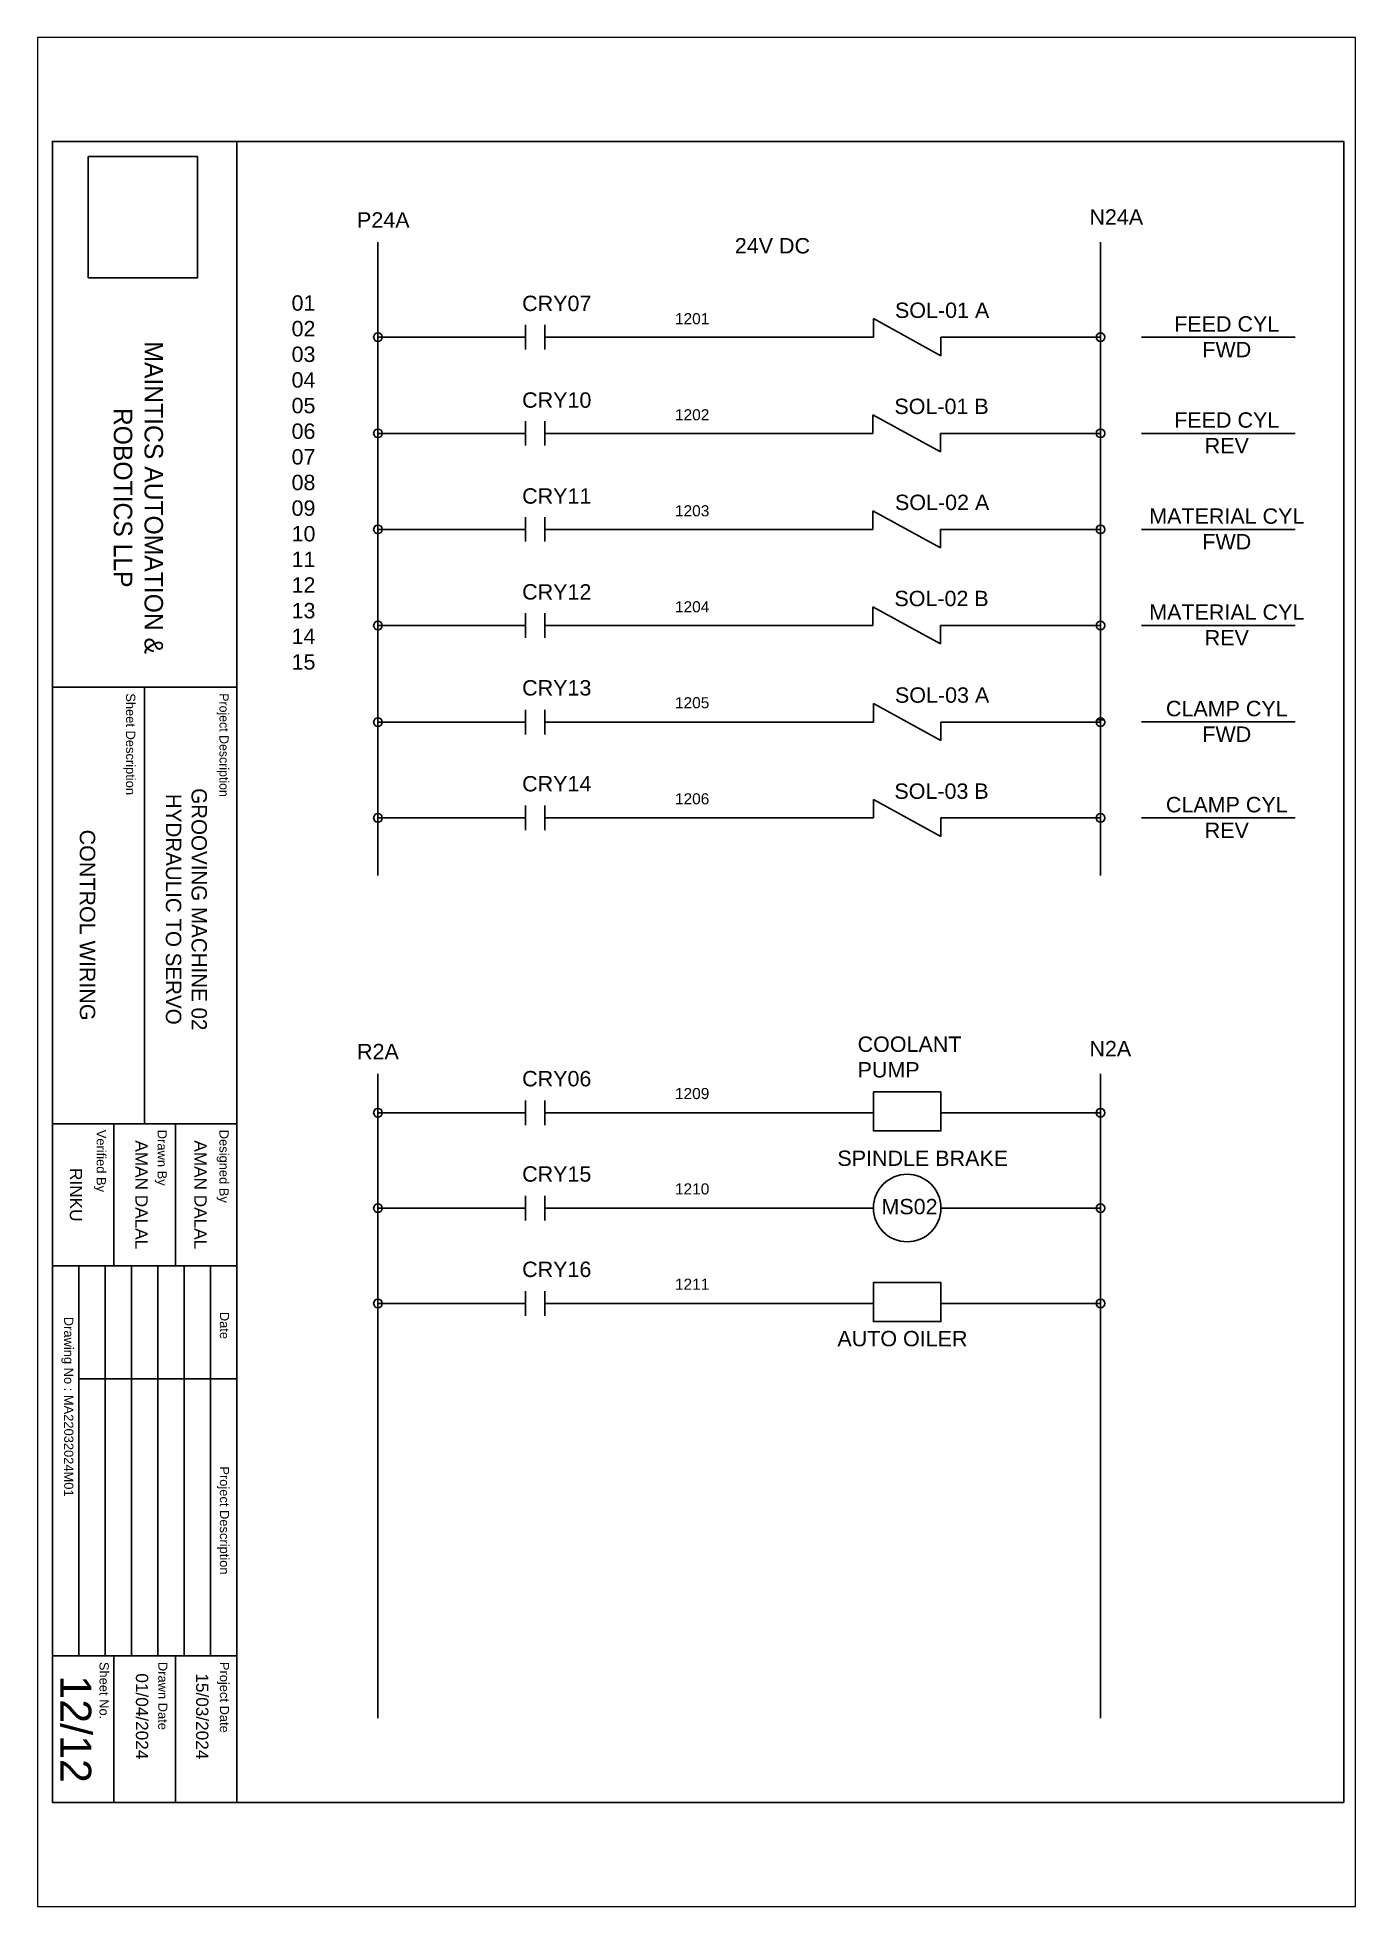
# Paper-space layout 'Page 12' of a CAD drawing. Header units: millimetres. Extents: x 0 to 208, y 0 to 295.
# The model-space entities are those that its viewports show. They can reach past a viewport. Long polylines and large blocks are cut down to what shows.
import ezdxf

# ---------------------------------------------------------------- set-up
doc = ezdxf.new("R2010")
doc.units = ezdxf.units.MM
doc.styles.add('Annotative', font='arial.ttf')
doc.styles.get("Standard").update_dxf_attribs({"font": 'arial.ttf'})
picture_1 = doc.add_image_def('image1.jpg', size_in_pixel=(150, 135))

# ---------------------------------------------------------------- blocks, each defined once
blk = doc.blocks.new('WIRE CONNECTION DOT')
h = blk.add_hatch()
h.set_pattern_fill('ANGLE', color=256)
h.set_pattern_definition([(0, (-340.583, -408.029), (0, 6.985), [5.08, -1.905]), (90, (-340.583, -408.029), (-6.985, 4e-16), [5.08, -1.905])])
h.paths.add_polyline_path([(-0.7, 0, 1), (0.7, 0, 1)])
blk.add_circle((0, 0), 0.7)
blk = doc.blocks.new('A$C1800f2cd')
blk.add_circle((0.7, 0.7), 0.7)
blk = doc.blocks.new('NO Contact')
for p, q in [((3, 0), (0, 0)), ((3, 0), (3, 2)), ((3, 2), (3, -2)), ((6.11, 0), (6.11, 2)), ((6.11, 2), (6.11, -2)), ((6.11, 0), (9.11, 0))]:
    blk.add_line(p, q)

msp = doc.modelspace()

# ---------------------------------------------------------------- linework, layer by layer
for p, q in [((4614.308, 1469.167), (4614.308, 1474.167)), ((4637.251, 1457.777), (4637.251, 1354.85)), ((4754.739, 1457.777), (4754.739, 1354.85)), ((4717.814, 1442.342), (4717.814, 1445.363)), ((4717.814, 1445.363), (4728.8, 1439.321)), ((4661.262, 1442.342), (4637.251, 1442.342)), ((4717.814, 1442.342), (4664.368, 1442.342)), ((4717.814, 1442.342), (4715.814, 1442.342)), ((4754.739, 1442.342), (4728.8, 1442.342)), ((4728.8, 1442.342), (4728.8, 1439.321)), ((4728.8, 1442.342), (4730.8, 1442.342)), ((4761.39, 1442.343), (4786.39, 1442.343)), ((4761.39, 1442.343), (4786.39, 1442.343)), ((4717.718, 1426.721), (4717.718, 1429.742)), ((4717.718, 1429.742), (4728.704, 1423.699)), ((4661.262, 1426.721), (4637.251, 1426.721)), ((4717.718, 1426.721), (4664.368, 1426.721)), ((4717.718, 1426.721), (4715.718, 1426.721)), ((4754.739, 1426.721), (4728.704, 1426.721)), ((4728.704, 1426.721), (4728.704, 1423.699)), ((4728.704, 1426.721), (4730.704, 1426.721)), ((4761.39, 1426.721), (4786.39, 1426.721)), ((4761.39, 1426.721), (4786.39, 1426.721)), ((4717.718, 1411.112), (4717.718, 1414.133)), ((4717.718, 1414.133), (4728.704, 1408.09)), ((4661.262, 1411.112), (4637.251, 1411.112)), ((4717.718, 1411.112), (4664.368, 1411.112)), ((4717.718, 1411.112), (4715.718, 1411.112)), ((4754.739, 1411.112), (4728.704, 1411.112)), ((4728.704, 1411.112), (4728.704, 1408.09)), ((4728.704, 1411.112), (4730.704, 1411.112)), ((4761.39, 1411.101), (4786.39, 1411.101)), ((4761.39, 1411.101), (4786.39, 1411.101)), ((4717.718, 1395.503), (4717.718, 1398.524)), ((4717.718, 1398.524), (4728.704, 1392.481)), ((4661.262, 1395.503), (4637.251, 1395.503)), ((4717.718, 1395.503), (4664.368, 1395.503)), ((4717.718, 1395.503), (4715.718, 1395.503)), ((4754.739, 1395.503), (4728.704, 1395.503)), ((4728.704, 1395.503), (4728.704, 1392.481)), ((4728.704, 1395.503), (4730.704, 1395.503)), ((4761.39, 1395.492), (4786.39, 1395.492)), ((4761.39, 1395.492), (4786.39, 1395.492)), ((4717.814, 1379.789), (4717.814, 1382.81)), ((4717.814, 1382.81), (4728.8, 1376.767)), ((4661.262, 1379.789), (4637.251, 1379.789)), ((4717.814, 1379.789), (4664.368, 1379.789)), ((4717.814, 1379.789), (4715.814, 1379.789)), ((4754.739, 1379.789), (4728.8, 1379.789)), ((4728.8, 1379.789), (4728.8, 1376.767)), ((4728.8, 1379.789), (4730.8, 1379.789)), ((4761.39, 1379.818), (4786.39, 1379.818)), ((4761.39, 1379.818), (4786.39, 1379.818)), ((4717.814, 1364.196), (4717.814, 1367.217)), ((4717.814, 1367.217), (4728.8, 1361.174)), ((4661.262, 1364.196), (4637.251, 1364.196)), ((4717.814, 1364.196), (4664.368, 1364.196)), ((4717.814, 1364.196), (4715.814, 1364.196)), ((4754.739, 1364.196), (4728.8, 1364.196)), ((4728.8, 1364.196), (4728.8, 1361.174)), ((4728.8, 1364.196), (4730.8, 1364.196)), ((4761.39, 1364.196), (4786.39, 1364.196)), ((4761.39, 1364.196), (4786.39, 1364.196)), ((4637.251, 1322.591), (4637.251, 1217.878)), ((4754.739, 1322.591), (4754.739, 1217.878)), ((4661.262, 1316.282), (4637.251, 1316.282)), ((4717.814, 1316.282), (4664.368, 1316.282)), ((4717.814, 1316.282), (4715.814, 1316.282)), ((4754.739, 1316.282), (4728.8, 1316.282)), ((4661.262, 1300.784), (4637.251, 1300.784)), ((4717.814, 1300.784), (4664.368, 1300.784)), ((4717.814, 1300.784), (4715.814, 1300.784)), ((4754.739, 1300.784), (4728.8, 1300.784)), ((4661.262, 1285.287), (4637.251, 1285.287)), ((4717.814, 1285.287), (4664.368, 1285.287)), ((4717.814, 1285.287), (4715.814, 1285.287)), ((4754.739, 1285.287), (4728.8, 1285.287))]:
    msp.add_line(p, q)
for points in [[(4584.308, 1474.167), (4584.308, 1204.167), (4794.308, 1204.167), (4794.308, 1474.167)], [(4614.308, 1474.167), (4614.308, 1474.167), (4584.308, 1474.167), (4584.308, 1474.167)], [(4614.308, 1474.167), (4614.308, 1385.451), (4584.308, 1385.451), (4584.308, 1474.167)], [(4599.308, 1385.451), (4599.308, 1314.497), (4584.308, 1314.497), (4584.308, 1385.451)], [(4614.308, 1385.451), (4614.308, 1314.497), (4599.308, 1314.497), (4599.308, 1385.451)], [(4717.814, 1319.672), (4728.8, 1319.672), (4728.8, 1313.316), (4717.814, 1313.316)], [(4614.308, 1314.497), (4614.308, 1291.38), (4584.308, 1291.38), (4584.308, 1314.497)], [(4604.308, 1314.497), (4604.308, 1291.38), (4594.308, 1291.38), (4594.308, 1314.497)], [(4614.308, 1314.497), (4614.308, 1291.38), (4604.308, 1291.38), (4604.308, 1314.497)], [(4592.908, 1291.38), (4592.908, 1227.993), (4588.628, 1227.993), (4588.628, 1291.38)], [(4597.188, 1291.38), (4597.188, 1227.993), (4592.908, 1227.993), (4592.908, 1291.38)], [(4601.468, 1291.38), (4601.468, 1227.993), (4597.188, 1227.993), (4597.188, 1291.38)], [(4605.748, 1291.38), (4605.748, 1227.993), (4601.468, 1227.993), (4601.468, 1291.38)], [(4610.028, 1291.38), (4610.028, 1227.993), (4605.748, 1227.993), (4605.748, 1291.38)], [(4614.308, 1291.38), (4614.308, 1227.993), (4610.028, 1227.993), (4610.028, 1291.38)], [(4717.814, 1288.677), (4728.8, 1288.677), (4728.8, 1282.321), (4717.814, 1282.321)], [(4604.308, 1227.993), (4604.308, 1204.167), (4594.308, 1204.167), (4594.308, 1227.993)], [(4614.308, 1227.993), (4614.308, 1204.167), (4604.308, 1204.167), (4604.308, 1227.993)]]:
    msp.add_lwpolyline(points, close=True)
for points in [[(4614.308, 1204.167), (4584.308, 1204.167), (4584.308, 1474.167), (4614.308, 1474.167)], [(4614.308, 1469.167), (4614.308, 1204.167)], [(4584.308, 1272.998), (4584.308, 1291.38), (4614.308, 1291.38), (4614.308, 1272.998), (4588.628, 1272.998)], [(4588.628, 1272.998), (4614.308, 1272.998), (4614.308, 1227.993), (4584.308, 1227.993), (4584.308, 1272.998)]]:
    msp.add_lwpolyline(points)
msp.add_circle((4723.307, 1300.784), 5.493)

# ---------------------------------------------------------------- block references
for name, p in [('NO Contact', (4658.262, 1442.342)), ('A$C1800f2cd', (4636.551, 1441.642)), ('WIRE CONNECTION DOT', (4754.739, 1442.342)), ('NO Contact', (4658.262, 1426.721)), ('A$C1800f2cd', (4636.551, 1426.021)), ('WIRE CONNECTION DOT', (4754.739, 1426.721)), ('NO Contact', (4658.262, 1411.112)), ('A$C1800f2cd', (4636.551, 1410.412)), ('WIRE CONNECTION DOT', (4754.739, 1411.112)), ('A$C1800f2cd', (4636.551, 1394.803)), ('NO Contact', (4658.262, 1395.503)), ('WIRE CONNECTION DOT', (4754.739, 1395.503)), ('A$C1800f2cd', (4636.551, 1379.089)), ('NO Contact', (4658.262, 1379.789)), ('WIRE CONNECTION DOT', (4754.739, 1379.789)), ('A$C1800f2cd', (4636.551, 1363.496)), ('NO Contact', (4658.262, 1364.196)), ('WIRE CONNECTION DOT', (4754.739, 1364.196)), ('A$C1800f2cd', (4636.551, 1315.582)), ('NO Contact', (4658.262, 1316.282)), ('WIRE CONNECTION DOT', (4754.739, 1316.282)), ('A$C1800f2cd', (4636.551, 1300.084)), ('NO Contact', (4658.262, 1300.784)), ('WIRE CONNECTION DOT', (4754.739, 1300.784)), ('A$C1800f2cd', (4636.551, 1284.587)), ('NO Contact', (4658.262, 1285.287)), ('WIRE CONNECTION DOT', (4754.739, 1285.287))]:
    msp.add_blockref(name, p)

# ---------------------------------------------------------------- texts
at = {"attachment_point": 1, "style": 'Annotative'}
for s, insert, char_height, width in [('P24A', (4633.849, 1462.66), 2.5, 4.52353), ('N24A', (4752.946, 1463.141), 2.5, 2.5), ('\\pxqc;24V DC', (4690.713, 1458.467), 2.5, 21.37756), ('\\pxse3.74,qr;01\\P02\\P03\\P04\\P05\\P06\\P07\\P08\\P09\\P10\\P11\\P12\\P13\\P14\\P15', (4620.098, 1449.158), 2.5, 6.98624), ('CRY07', (4660.698, 1449.097), 2.5, 9.00145), ('SOL-01 A', (4721.327, 1447.98), 2.5, 18.58292), ('1201', (4685.546, 1446.263), 1.8, 4.52353), ('\\pxqc;FEED CYL\\PFWD', (4760.646, 1445.76), 2.5, 29.27954), ('CRY10', (4660.698, 1433.383), 2.5, 9.00145), ('SOL-01 B', (4721.231, 1432.359), 2.5, 24.17979), ('1202', (4685.546, 1430.642), 1.8, 4.52353), ('\\pxqc;FEED CYL\\PREV', (4760.646, 1430.137), 2.5, 29.27954), ('CRY11', (4660.698, 1417.79), 2.5, 9.00145), ('SOL-02 A', (4721.327, 1416.75), 2.5, 18.58292), ('1203', (4685.546, 1415.033), 1.8, 4.52353), ('\\pxqc;MATERIAL CYL\\PFWD', (4760.646, 1414.517), 2.5, 29.27954), ('CRY12', (4660.698, 1402.197), 2.5, 9.00145), ('SOL-02 B', (4721.231, 1401.129), 2.5, 24.17979), ('1204', (4685.546, 1399.424), 1.8, 4.52353), ('\\pxqc;MATERIAL CYL\\PREV', (4760.646, 1398.908), 2.5, 29.27954), ('CRY13', (4660.698, 1386.604), 2.5, 9.00145), ('1205', (4685.546, 1383.831), 1.8, 4.52353), ('SOL-03 A', (4721.327, 1385.427), 2.5, 18.58292), ('\\pxqc;CLAMP CYL\\PFWD', (4760.646, 1383.235), 2.5, 29.27954), ('CRY14', (4660.698, 1371.011), 2.5, 9.00145), ('1206', (4685.546, 1368.209), 1.8, 4.52353), ('SOL-03 B', (4721.231, 1369.806), 2.5, 24.17979), ('\\pxqc;CLAMP CYL\\PREV', (4760.646, 1367.612), 2.5, 29.27954), ('COOLANT PUMP', (4715.251, 1328.676), 2.5, 24.17979), ('N2A', (4752.946, 1327.955), 2.5, 2.5), ('R2A', (4633.849, 1327.474), 2.5, 4.52353), ('CRY06', (4660.698, 1323.068), 2.5, 9.00145), ('1209', (4685.546, 1320.295), 1.8, 4.52353), ('SPINDLE BRAKE', (4711.965, 1310.129), 2.5, 32.03506), ('CRY15', (4660.698, 1307.571), 2.5, 9.00145), ('1210', (4685.546, 1304.798), 1.8, 4.52353), ('MS02', (4719.131, 1302.27), 2.5, 9.00145), ('CRY16', (4660.698, 1292.074), 2.5, 9.00145), ('1211', (4685.546, 1289.301), 1.8, 4.52353), ('AUTO OILER', (4711.965, 1280.815), 2.5, 32.03506)]:
    msp.add_mtext(s, dxfattribs=dict(at, insert=insert, char_height=char_height, width=width))
at = {"attachment_point": 1, "rotation": 270}
for s, width, insert, char_height in [('\\pxqc;{\\Ftxt|c0;MAINTICS AUTOMATION &\\PROBOTICS LLP}', 66.55986, (4602.293, 1449.535), 3), ('{\\Ftxt|c0;Project Description}', 34.98019, (4612.976, 1384.464), 1.5), ('\\pxqc;{\\Ftxt|c0;GROOVING MACHINE 02\\PHYDRAULIC TO SERVO}', 66.4073, (4609.431, 1382.555), 2.5)]:
    msp.add_mtext_dynamic_manual_height_columns(s, width=width, gutter_width=12.5, heights=[0], dxfattribs=dict(at, insert=insert, char_height=char_height))
at = {"attachment_point": 1, "rotation": 270, "style": 'Annotative'}
for s, insert, char_height, width in [('Sheet Description', (4597.777, 1384.464), 1.5, 34.98019), ('\\pxqc;CONTROL WIRING', (4591.263, 1385.451), 2.5, 77.34131), ('Verified By', (4592.997, 1313.51), 1.5, 22.12958), ('Drawn By', (4602.912, 1313.51), 1.5, 22.12958), ('Designed By', (4612.976, 1313.51), 1.5, 22.12958), ('\\pxqc;AMAN DALAL', (4599.811, 1314.497), 2, 23.11684), ('\\pxqc;AMAN DALAL', (4609.395, 1314.497), 2, 23.11684), ('\\pxqc;RINKU', (4589.147, 1314.497), 2, 23.11684), ('Drawing No : MA22032024M01', (4587.719, 1283.105), 1.5, 44.01766), ('\\pxqc;Date', (4613.042, 1290.393), 1.5, 17.39528), ('\\pxqc;Project Description', (4613.042, 1272.011), 1.5, 44.01766), ('Sheet No.', (4593.47, 1227.006), 1.5, 22.83874), ('\\pxqc;01/04/2024', (4599.88, 1229.714), 2, 23.11684), ('Drawn Date', (4603.016, 1227.006), 1.5, 22.83874), ('\\pxqc;15/03/2024', (4609.673, 1229.714), 2, 23.11684), ('Project Date', (4613.042, 1227.006), 1.5, 22.83874), ('\\pxqc;12/12', (4590.623, 1227.993), 5, 23.82599)]:
    msp.add_mtext(s, dxfattribs=dict(at, insert=insert, char_height=char_height, width=width))

# ---------------------------------------------------------------- pictures from other files: only their frames are drawn
image = msp.add_image(picture_1, insert=(4590.147, 1471.743), size_in_units=(19.751, 17.776), rotation=-90)
image.dxf.flags = 7

psp = doc.layouts.new('Page 12')

# ---------------------------------------------------------------- viewports
at = {"layer": '0'}
psp.add_viewport(center=(104.21, 147.71), size=(208.41, 295.412), view_center_point=(4689.054, 1339.16), view_height=303.8634, dxfattribs=at)

doc.saveas('drawing.dxf')
